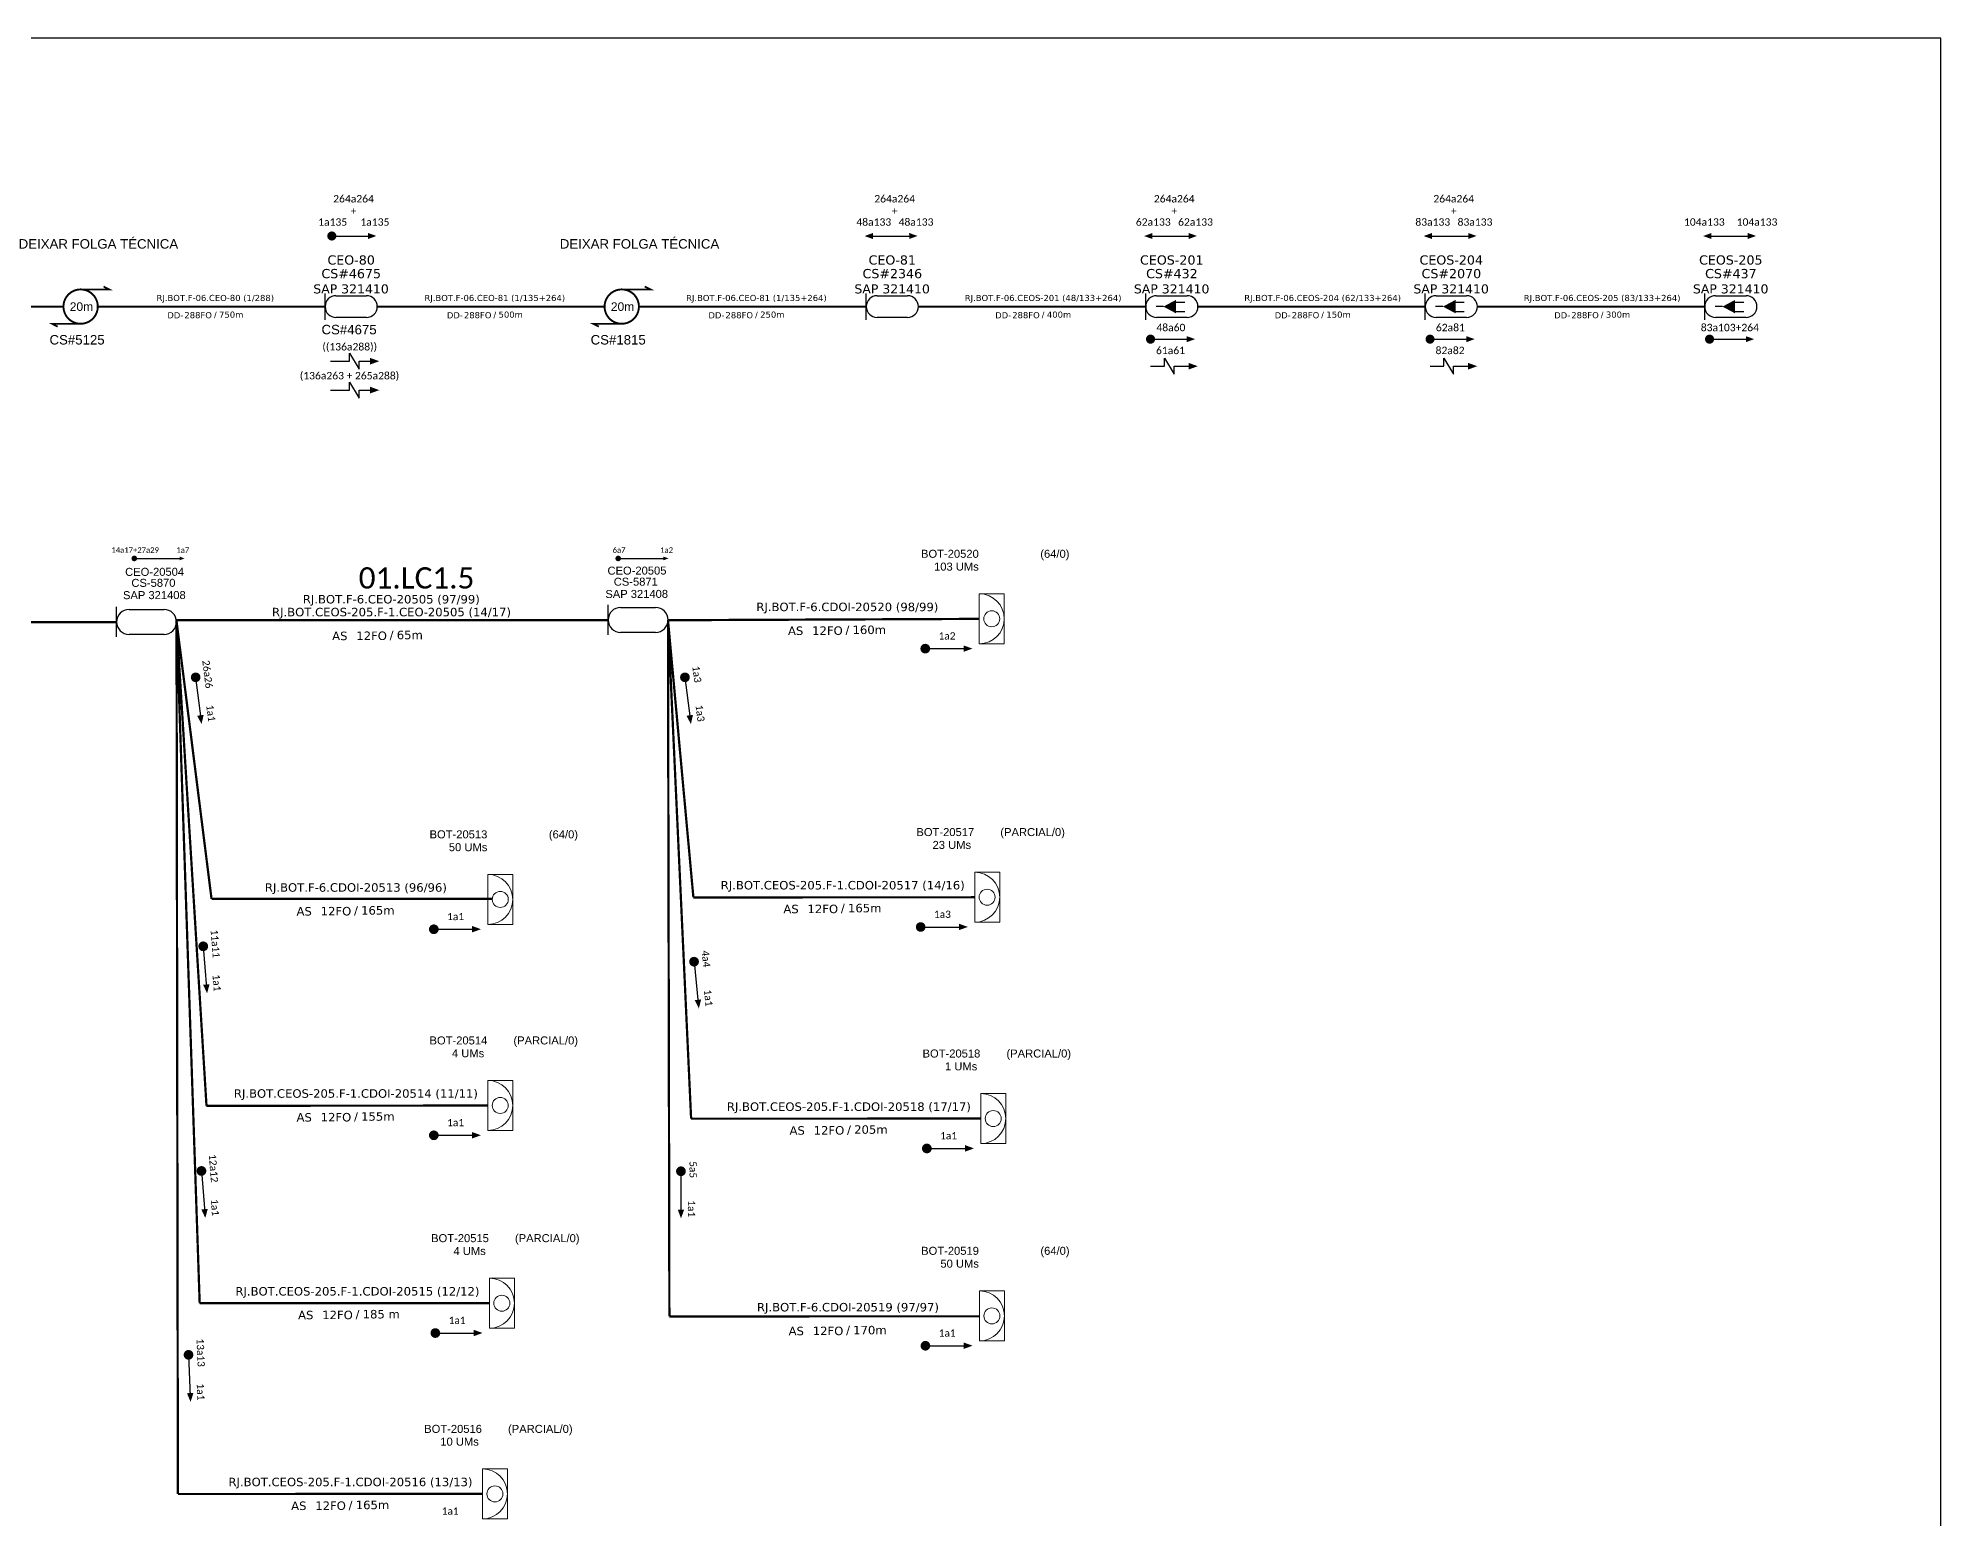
# Model space of a CAD drawing. Header units: inches. Extents: x 27113 to 27952, y 293751 to 294345.
# Drawn here: x 27642.1 to 27952, y 294103.8 to 294345 of the extents above; entities that cross this region are included whole.
import ezdxf
from ezdxf.enums import TextEntityAlignment as Align

# ---------------------------------------------------------------- set-up
doc = ezdxf.new("R2010")
doc.units = ezdxf.units.IN
doc.header["$MEASUREMENT"] = 0
for name, color, linetype, lineweight in [("20.0-LEGENDA DOS CDO'S", 1, 'Continuous', 0), ('20.1-CDO_INTERIOR', 1, 'Continuous', 0), ('40.1-ETIQUETAS', 1, 'Continuous', 20)]:
    doc.layers.add(name, color=color, linetype=linetype, lineweight=lineweight)
for name, color, linetype in [('20.4-CEOS', 1, 'Continuous'), ('20.5-CABO AÉREO', 1, 'Continuous'), ('CAP a instalar', 1, 'Continuous'), ('CEO', 1, 'Continuous'), ('SETA', 7, 'Continuous')]:
    doc.layers.add(name, color=color, linetype=linetype)
doc.styles.add('ARIAL', font='arial.ttf')
doc.styles.add('MtXpl_Calibri', font='calibri.ttf')
doc.styles.add('siredit', font='verdana.ttf')
doc.styles.get("Standard").update_dxf_attribs({"font": 'arial.ttf'})
doc.linetypes.add('FENCELINE1', pattern='A,0.25,-0.1,[133,ltypeshp.shx,S=0.1,R=0,X=-0.1,Y=0],-0.1,1', length=1.45)

# ---------------------------------------------------------------- blocks, each defined once
blk = doc.blocks.new('ETIQUETA_RS5F')
at = {"layer": '40.1-ETIQUETAS', "color": 0, "style": 'siredit'}
blk.add_text('/', height=1.5, dxfattribs=at).set_placement((1.55, -1.95), align=Align.MIDDLE_RIGHT)
for tag, p in [('ETIQUETA_R_PRIMARIA', (1.18, 4.1)), ('ETIQUETA_R_SECUNDARIA', (1.18, 2.1)), ('F_ATIVAS/F_MORTAS', (1.11, -4.24))]:
    blk.add_attdef(tag, text='', height=1.5, dxfattribs=at).set_placement(p, align=Align.MIDDLE_CENTER)
for tag, p in [('TIPO_CABO', (-6.62, -2.12)), ('CAP_CABO', (0.37, -2.09))]:
    blk.add_attdef(tag, text='', height=1.5, dxfattribs=at).set_placement(p, align=Align.MIDDLE_RIGHT)
blk.add_attdef('METROS', text='', height=1.5, dxfattribs=at).set_placement((2.11, -1.95), align=Align.MIDDLE_LEFT)
for tag, p in [('FUSÃO_1', (0.82, -8.39)), ('FUSÃO_2', (0.82, -10.6)), ('FUSÃO_3', (0.82, -12.93)), ('FUSÃO_4', (0.82, -15.14)), ('FUSÃO_5', (0.82, -17.16))]:
    blk.add_attdef(tag, text='', height=1.5, dxfattribs=at).set_placement(p, align=Align.CENTER)
blk = doc.blocks.new('CDOI_INT')
at = {"layer": '20.1-CDO_INTERIOR', "color": 0, "lineweight": 18}
blk.add_lwpolyline([(4.25, -4.25), (4.25, 4.25), (0, 4.25), (0, -4.25)], close=True, dxfattribs=at)
blk.add_circle((2.12, 0), 1.36, dxfattribs=at)
blk.add_arc((0, 0), 4.25, 270, 90, dxfattribs=at)
at = {"layer": "20.0-LEGENDA DOS CDO'S", "color": 0, "style": 'ARIAL'}
for tag, p in [('CDO_N', (-0.08, 10.38)), ('SPLITER_1', (21.18, 10.38)), ('SPLITER_2', (21.19, 8.68)), ('SAP', (-0.08, 6.23)), ('SURVEY', (-0.08, 8.2)), ('1:XX', (5.94, -2.22)), ('UMS', (5.94, -4.24))]:
    blk.add_attdef(tag, p, '', height=1.36, dxfattribs=at)
blk.add_attdef('FIBRAS_UTILIZADAS', text='', height=1.36, dxfattribs=at).set_placement((15.34, 10.38), align=Align.CENTER)

msp = doc.modelspace()

# ---------------------------------------------------------------- linework, layer by layer
msp.add_lwpolyline([(27113.44, 293750.99), (27952, 293750.99), (27952, 294344.99), (27113.44, 294344.99), (27113.44, 293750.99)])
at = {"color": 0}
for points, const_width in [([(27689.56, 294312.76, 1), (27690.3, 294312.76, 1)], 0.74), ([(27649.02, 294304.06, 1.000012), (27649.02, 294298.47, 0.999978)], 0.311), ([(27737.15, 294304.06, 1.000012), (27737.15, 294298.47, 0.999978)], 0.311)]:
    msp.add_lwpolyline(points, format="xyb", close=True, dxfattribs=dict(at, const_width=const_width))
for points in [[(27689.93, 294312.76), (27695.83, 294312.76)], [(27778.06, 294312.76), (27783.96, 294312.76)], [(27692.81, 294292.36), (27692.81, 294293.67), (27694.37, 294291.05), (27694.37, 294292.36)], [(27692.81, 294287.65), (27692.81, 294288.96), (27694.37, 294286.35), (27694.37, 294287.65)]]:
    msp.add_lwpolyline(points, dxfattribs=at)
at = {"color": 7}
for points in [[(27823.58, 294312.76), (27829.49, 294312.76)], [(27869.1, 294312.76), (27875.01, 294312.76)], [(27914.63, 294312.76), (27920.53, 294312.76)], [(27823.27, 294295.96), (27829.18, 294295.96)], [(27868.8, 294295.96), (27874.7, 294295.96)], [(27914.32, 294295.96), (27920.23, 294295.96)], [(27825.54, 294291.56), (27825.54, 294292.86), (27827.1, 294290.25), (27827.1, 294291.56)], [(27871.06, 294291.56), (27871.06, 294292.86), (27872.62, 294290.25), (27872.63, 294291.56)]]:
    msp.add_lwpolyline(points, dxfattribs=at)
at = {"color": 0, "const_width": 0.291}
for points in [[(27649.02, 294304.06), (27653.69, 294304.06), (27652.76, 294304.53)], [(27737.15, 294304.06), (27741.82, 294304.06), (27740.89, 294304.53)], [(27649.02, 294298.47), (27644.36, 294298.47), (27645.29, 294298)], [(27737.15, 294298.47), (27732.49, 294298.47), (27733.42, 294298)]]:
    msp.add_lwpolyline(points, dxfattribs=at)
at = {"color": 7}
for points, const_width in [([(27822.9, 294295.96, 1), (27823.64, 294295.96, 1)], 0.74), ([(27868.43, 294295.96, 1), (27869.17, 294295.96, 1)], 0.74), ([(27913.95, 294295.96, 1), (27914.69, 294295.96, 1)], 0.74), ([(27657.53, 294260.25, 1), (27657.99, 294260.25, 1)], 0.451), ([(27736.35, 294260.25, 1), (27736.8, 294260.25, 1)], 0.451)]:
    msp.add_lwpolyline(points, format="xyb", close=True, dxfattribs=dict(at, const_width=const_width))
at = {"const_width": 0.788}
for points in [[(27786.19, 294245.56, 1), (27786.98, 294245.56, 1)], [(27667.71, 294241.28, 1), (27667.8, 294240.5, 1)], [(27667.71, 294241.28, 1), (27667.8, 294240.5, 1)], [(27747.4, 294241.28, 1), (27747.49, 294240.5, 1)], [(27747.4, 294241.28, 1), (27747.49, 294240.5, 1)], [(27706.15, 294199.86, 1), (27706.94, 294199.86, 1)], [(27785.45, 294200.23, 1), (27786.23, 294200.23, 1)], [(27785.45, 294200.23, 1), (27786.23, 294200.23, 1)], [(27668.96, 294197.48, 1), (27669.02, 294196.69, 1)], [(27668.96, 294197.48, 1), (27669.02, 294196.69, 1)], [(27748.89, 294194.98, 1), (27748.96, 294194.19, 1)], [(27748.89, 294194.98, 1), (27748.96, 294194.19, 1)], [(27706.15, 294166.31, 1), (27706.94, 294166.31, 1)], [(27706.15, 294166.31, 1), (27706.94, 294166.31, 1)], [(27786.45, 294164.17, 1), (27787.24, 294164.17, 1)], [(27786.45, 294164.17, 1), (27787.24, 294164.17, 1)], [(27668.67, 294160.9, 1), (27668.73, 294160.11, 1)], [(27668.67, 294160.9, 1), (27668.73, 294160.11, 1)], [(27746.79, 294160.85, 1), (27746.79, 294160.06, 1)], [(27746.79, 294160.85, 1), (27746.79, 294160.06, 1)], [(27706.4, 294134.11, 1), (27707.19, 294134.11, 1)], [(27706.4, 294134.11, 1), (27707.19, 294134.11, 1)], [(27666.58, 294130.95, 1), (27666.61, 294130.17, 1)], [(27666.58, 294130.95, 1), (27666.61, 294130.17, 1)], [(27786.22, 294132.04, 1), (27787, 294132.04, 1)]]:
    msp.add_lwpolyline(points, format="xyb", close=True, dxfattribs=at)
at = {"layer": '20.4-CEOS', "color": 5}
for p, q in [((27690.61, 294303.04), (27695.57, 294303.04)), ((27915.31, 294303.04), (27920.27, 294303.04)), ((27695.57, 294299.49), (27690.61, 294299.49)), ((27920.27, 294299.49), (27915.31, 294299.49))]:
    msp.add_line(p, q, dxfattribs=at)
at = {"layer": '20.4-CEOS', "color": 0}
for p, q in [((27778.74, 294303.04), (27783.7, 294303.04)), ((27783.7, 294299.49), (27778.74, 294299.49)), ((27654.88, 294247.46), (27654.88, 294252.36)), ((27656.91, 294251.94), (27662.61, 294251.94)), ((27734.93, 294247.79), (27734.93, 294252.68)), ((27736.96, 294252.27), (27742.66, 294252.27)), ((27742.66, 294248.21), (27736.96, 294248.21)), ((27662.61, 294247.88), (27656.91, 294247.88))]:
    msp.add_line(p, q, dxfattribs=at)
at = {"layer": '20.4-CEOS', "color": 8}
for p, q in [((27824.26, 294303.04), (27829.23, 294303.04)), ((27869.78, 294303.04), (27874.75, 294303.04)), ((27829.23, 294299.49), (27824.26, 294299.49)), ((27874.75, 294299.49), (27869.78, 294299.49))]:
    msp.add_line(p, q, dxfattribs=at)
at = {"layer": '20.4-CEOS', "color": 5}
for points in [[(27688.83, 294299.13), (27688.83, 294303.4)], [(27913.53, 294299.13), (27913.53, 294303.4)], [(27916.42, 294301.26), (27915.22, 294301.26)], [(27918.38, 294301.97), (27919.89, 294301.97)], [(27918.38, 294300.49), (27919.89, 294300.49)]]:
    msp.add_lwpolyline(points, dxfattribs=at)
at = {"layer": '20.4-CEOS', "color": 0}
msp.add_lwpolyline([(27776.96, 294299.13), (27776.96, 294303.4)], dxfattribs=at)
at = {"layer": '20.4-CEOS', "color": 8}
for points in [[(27822.49, 294299.13), (27822.49, 294303.4)], [(27825.37, 294301.26), (27824.18, 294301.26)], [(27827.33, 294301.97), (27828.84, 294301.97)], [(27868.01, 294299.13), (27868.01, 294303.4)], [(27870.89, 294301.26), (27869.7, 294301.26)], [(27872.85, 294301.97), (27874.36, 294301.97)], [(27827.33, 294300.49), (27828.84, 294300.49)], [(27872.85, 294300.49), (27874.36, 294300.49)]]:
    msp.add_lwpolyline(points, dxfattribs=at)
for points in [[(27825.37, 294301.26, 0, 2.19, 0), (27827.42, 294301.26, 2.19, 2.19, 0)], [(27870.89, 294301.26, 0, 2.19, 0), (27872.95, 294301.26, 2.19, 2.19, 0)]]:
    msp.add_lwpolyline(points, format="xyseb", dxfattribs=at)
at = {"layer": '20.4-CEOS', "color": 5}
msp.add_lwpolyline([(27916.42, 294301.26, 0, 2.19, 0), (27918.47, 294301.26, 2.19, 2.19, 0)], format="xyseb", dxfattribs=at)
for centre, start, end in [((27690.61, 294301.26), 90, 270), ((27695.57, 294301.26), 270, 90), ((27915.31, 294301.26), 90, 270), ((27920.27, 294301.26), 270, 90)]:
    msp.add_arc(centre, 1.77, start, end, dxfattribs=at)
at = {"layer": '20.4-CEOS', "color": 0}
for centre, radius, start, end in [((27778.74, 294301.26), 1.77, 90, 270), ((27783.7, 294301.26), 1.77, 270, 90), ((27656.91, 294249.91), 2.03, 90, 270), ((27662.61, 294249.91), 2.03, 270, 90), ((27736.96, 294250.24), 2.03, 90, 270), ((27742.66, 294250.24), 2.03, 270, 90)]:
    msp.add_arc(centre, radius, start, end, dxfattribs=at)
at = {"layer": '20.4-CEOS', "color": 8}
for centre, start, end in [((27824.26, 294301.26), 90, 270), ((27829.23, 294301.26), 270, 90), ((27869.78, 294301.26), 90, 270), ((27874.75, 294301.26), 270, 90)]:
    msp.add_arc(centre, 1.77, start, end, dxfattribs=at)
at = {"layer": '20.5-CABO AÉREO', "color": 0, "ltscale": 8, "const_width": 0.296}
for points in [[(27609.22, 294301.26), (27646.23, 294301.26)], [(27651.82, 294301.26), (27688.83, 294301.26)]]:
    msp.add_lwpolyline(points, dxfattribs=at)
at = {"layer": '20.5-CABO AÉREO', "color": 5, "ltscale": 8, "const_width": 0.296}
for points in [[(27697.35, 294301.26), (27734.36, 294301.26)], [(27739.95, 294301.26), (27776.96, 294301.26)], [(27785.48, 294301.26), (27822.49, 294301.26)], [(27831, 294301.26), (27868.01, 294301.26)], [(27876.52, 294301.26), (27913.53, 294301.26)]]:
    msp.add_lwpolyline(points, dxfattribs=at)
at = {"layer": 'CAP a instalar', "color": 0, "ltscale": 5.3, "const_width": 0.368}
for points in [[(27584.64, 294249.88), (27654.88, 294249.88)], [(27670.34, 294204.81), (27664.62, 294250.21)], [(27664.62, 294250.21), (27734.93, 294250.21)], [(27744.68, 294250.24), (27744.91, 294136.82)], [(27744.69, 294250.19), (27795.38, 294250.41)], [(27744.69, 294250.19), (27795.38, 294250.41)], [(27670.34, 294204.81), (27716.13, 294204.82)], [(27670.34, 294204.81), (27716.13, 294204.82)], [(27744.91, 294136.82), (27795.4, 294136.83)]]:
    msp.add_lwpolyline(points, dxfattribs=at)
at = {"layer": 'CAP a instalar', "color": 8, "ltscale": 5.3, "const_width": 0.368}
for points in [[(27664.62, 294250.21), (27669.52, 294171.12)], [(27664.64, 294249.86), (27668.41, 294138.96)], [(27664.64, 294249.86), (27664.86, 294107.9)], [(27748.82, 294205.05), (27744.68, 294250.24)], [(27748.82, 294205.05), (27794.63, 294205.07)], [(27669.52, 294171.12), (27715.33, 294171.15)], [(27748.45, 294169.02), (27795.63, 294169.03)], [(27668.41, 294138.96), (27715.59, 294138.97)], [(27664.86, 294107.9), (27714.46, 294107.91)]]:
    msp.add_lwpolyline(points, dxfattribs=at)
at = {"layer": 'CAP a instalar', "color": 251, "ltscale": 5.3, "const_width": 0.368}
msp.add_lwpolyline([(27744.68, 294250.24), (27748.45, 294169.02)], dxfattribs=at)
at = {"layer": 'SETA', "color": 0}
for points in [[(27689.73, 294292.36), (27692.81, 294292.36)], [(27694.37, 294292.36), (27696.73, 294292.36)], [(27689.73, 294287.65), (27692.81, 294287.65)], [(27694.37, 294287.65), (27696.73, 294287.65)]]:
    msp.add_lwpolyline(points, dxfattribs=at)
at = {"layer": 'SETA', "color": 7}
for points in [[(27823.27, 294291.56), (27825.54, 294291.56)], [(27827.1, 294291.56), (27829.47, 294291.56)], [(27868.8, 294291.56), (27871.06, 294291.56)], [(27872.63, 294291.56), (27874.99, 294291.56)], [(27657.76, 294260.25), (27665.56, 294260.25)], [(27736.57, 294260.25), (27744.37, 294260.25)]]:
    msp.add_lwpolyline(points, dxfattribs=at)
at = {"layer": 'SETA'}
for points in [[(27786.59, 294245.56), (27793.37, 294245.56)], [(27667.75, 294240.89), (27668.59, 294234.17)], [(27667.75, 294240.89), (27668.59, 294234.17)], [(27747.44, 294240.89), (27748.28, 294234.17)], [(27747.44, 294240.89), (27748.28, 294234.17)], [(27706.55, 294199.86), (27713.32, 294199.86)], [(27785.84, 294200.23), (27792.62, 294200.23)], [(27785.84, 294200.23), (27792.62, 294200.23)], [(27668.99, 294197.08), (27669.53, 294190.33)], [(27668.99, 294197.08), (27669.53, 294190.33)], [(27748.92, 294194.58), (27749.61, 294187.84)], [(27748.92, 294194.58), (27749.61, 294187.84)], [(27706.54, 294166.31), (27713.32, 294166.31)], [(27706.54, 294166.31), (27713.32, 294166.31)], [(27786.84, 294164.17), (27793.62, 294164.17)], [(27786.84, 294164.17), (27793.62, 294164.17)], [(27668.7, 294160.5), (27669.24, 294153.75)], [(27668.7, 294160.5), (27669.24, 294153.75)], [(27746.79, 294160.46), (27746.79, 294153.68)], [(27746.79, 294160.46), (27746.79, 294153.68)], [(27706.8, 294134.11), (27713.57, 294134.11)], [(27706.8, 294134.11), (27713.57, 294134.11)], [(27666.59, 294130.56), (27666.88, 294123.79)], [(27666.59, 294130.56), (27666.88, 294123.79)], [(27786.61, 294132.04), (27793.39, 294132.04)]]:
    msp.add_lwpolyline(points, dxfattribs=at)
at = {"layer": 'SETA', "color": 0}
for points in [[(27695.83, 294313.25), (27697.19, 294312.77), (27695.84, 294312.27)], [(27778.06, 294312.27), (27776.7, 294312.75), (27778.05, 294313.25)], [(27783.96, 294313.25), (27785.32, 294312.77), (27783.97, 294312.27)], [(27696.17, 294292.91), (27697.66, 294292.37), (27696.17, 294291.83)], [(27696.17, 294288.21), (27697.66, 294287.66), (27696.17, 294287.12)]]:
    msp.add_solid(points, dxfattribs=at)
at = {"layer": 'SETA', "color": 7}
for points in [[(27823.58, 294312.27), (27822.22, 294312.75), (27823.58, 294313.25)], [(27829.49, 294313.25), (27830.84, 294312.77), (27829.49, 294312.27)], [(27869.11, 294312.27), (27867.75, 294312.75), (27869.1, 294313.25)], [(27875.01, 294313.25), (27876.37, 294312.77), (27875.01, 294312.27)], [(27914.63, 294312.27), (27913.27, 294312.75), (27914.62, 294313.25)], [(27920.53, 294313.25), (27921.89, 294312.77), (27920.54, 294312.27)], [(27829.18, 294296.45), (27830.54, 294295.97), (27829.18, 294295.47)], [(27874.7, 294296.45), (27876.06, 294295.97), (27874.71, 294295.47)], [(27920.23, 294296.45), (27921.58, 294295.97), (27920.23, 294295.47)], [(27829.47, 294292.1), (27830.96, 294291.56), (27829.47, 294291.01)], [(27874.99, 294292.1), (27876.48, 294291.56), (27874.99, 294291.01)], [(27665.13, 294260.55), (27665.95, 294260.26), (27665.13, 294259.95)], [(27743.94, 294260.55), (27744.76, 294260.26), (27743.94, 294259.95)]]:
    msp.add_solid(points, dxfattribs=at)
at = {"layer": 'SETA'}
for points in [[(27792.82, 294246.09), (27794.27, 294245.57), (27792.82, 294245.04)], [(27669.06, 294234.77), (27668.71, 294233.27), (27668.01, 294234.64)], [(27669.06, 294234.77), (27668.71, 294233.27), (27668.01, 294234.64)], [(27748.75, 294234.77), (27748.41, 294233.27), (27747.7, 294234.64)], [(27748.75, 294234.77), (27748.41, 294233.27), (27747.7, 294234.64)], [(27712.78, 294200.4), (27714.22, 294199.87), (27712.78, 294199.35)], [(27792.07, 294200.77), (27793.52, 294200.24), (27792.07, 294199.72)], [(27792.07, 294200.77), (27793.52, 294200.24), (27792.07, 294199.72)], [(27670.02, 294190.91), (27669.61, 294189.43), (27668.97, 294190.83)], [(27670.02, 294190.91), (27669.61, 294189.43), (27668.97, 294190.83)], [(27750.08, 294188.44), (27749.71, 294186.95), (27749.04, 294188.33)], [(27750.08, 294188.44), (27749.71, 294186.95), (27749.04, 294188.33)], [(27712.78, 294166.84), (27714.22, 294166.32), (27712.78, 294165.79)], [(27712.78, 294166.84), (27714.22, 294166.32), (27712.78, 294165.79)], [(27793.07, 294164.71), (27794.52, 294164.18), (27793.07, 294163.65)], [(27793.07, 294164.71), (27794.52, 294164.18), (27793.07, 294163.65)], [(27669.73, 294154.33), (27669.32, 294152.85), (27668.68, 294154.25)], [(27669.73, 294154.33), (27669.32, 294152.85), (27668.68, 294154.25)], [(27747.32, 294154.22), (27746.8, 294152.78), (27746.27, 294154.22)], [(27747.32, 294154.22), (27746.8, 294152.78), (27746.27, 294154.22)], [(27713.03, 294134.64), (27714.48, 294134.12), (27713.03, 294133.59)], [(27713.03, 294134.64), (27714.48, 294134.12), (27713.03, 294133.59)], [(27792.84, 294132.57), (27794.29, 294132.05), (27792.84, 294131.52)], [(27667.39, 294124.35), (27666.93, 294122.89), (27666.34, 294124.31)], [(27667.39, 294124.35), (27666.93, 294122.89), (27666.34, 294124.31)]]:
    msp.add_solid(points, dxfattribs=at)

# ---------------------------------------------------------------- block references
at = {"layer": '40.1-ETIQUETAS', "color": 0}
ref = msp.add_blockref('ETIQUETA_RS5F', (27698.56, 294249.59), dxfattribs=dict(at, xscale=0.9193924757148412, yscale=0.9193924757148412, zscale=0.9193924757148412))
ref.add_attrib('ETIQUETA_R_PRIMARIA', 'RJ.BOT.F-6.CEO-20505 (97/99)', dxfattribs={"color": 0, "height": 1.3791, "style": 'siredit'}).set_placement((27699.62, 294253.61), align=Align.MIDDLE_CENTER)
ref.add_attrib('ETIQUETA_R_SECUNDARIA', 'RJ.BOT.CEOS-205.F-1.CEO-20505 (14/17)', dxfattribs={"color": 0, "height": 1.3791, "style": 'siredit'}).set_placement((27699.65, 294251.52), align=Align.MIDDLE_CENTER)
ref.add_attrib('TIPO_CABO', 'AS', dxfattribs={"color": 0, "height": 1.379, "style": 'siredit'}).set_placement((27692.48, 294247.64), align=Align.MIDDLE_RIGHT)
ref.add_attrib('CAP_CABO', '12FO', dxfattribs={"color": 0, "height": 1.379, "style": 'siredit'}).set_placement((27698.9, 294247.66), align=Align.MIDDLE_RIGHT)
ref.add_attrib('METROS', '65m', dxfattribs={"color": 0, "height": 1.379, "style": 'siredit'}).set_placement((27700.51, 294247.79), align=Align.MIDDLE_LEFT)
at = {"layer": 'CAP a instalar', "color": 0, "linetype": 'FENCELINE1', "ltscale": 5.3}
ref = msp.add_blockref('CDOI_INT', (27795.38, 294250.42), dxfattribs=dict(at, xscale=0.958028612882602, yscale=0.958028612882602, zscale=0.958028612882602))
ref.add_attrib('CDO_N', 'BOT-20520', dxfattribs={"layer": "20.0-LEGENDA DOS CDO'S", "color": 0, "height": 1.303, "style": 'ARIAL'}).set_placement((27795.3, 294260.36), align=Align.RIGHT)
ref.add_attrib('FIBRAS_UTILIZADAS', '(64/0)', dxfattribs={"layer": "20.0-LEGENDA DOS CDO'S", "color": 0, "height": 1.303, "style": 'ARIAL'}).set_placement((27810.07, 294260.36), align=Align.RIGHT)
ref.add_attrib('SURVEY', '103 UMs', dxfattribs={"layer": "20.0-LEGENDA DOS CDO'S", "color": 0, "height": 1.303, "style": 'ARIAL'}).set_placement((27795.3, 294258.27), align=Align.RIGHT)
ref = msp.add_blockref('ETIQUETA_RS5F', (27772.8, 294250.43), dxfattribs=dict(at, xscale=0.9193924757155578, yscale=0.9193924757155578, zscale=0.9193924757155578))
ref.add_attrib('ETIQUETA_R_SECUNDARIA', 'RJ.BOT.F-6.CDOI-20520 (98/99)', dxfattribs={"layer": '40.1-ETIQUETAS', "color": 0, "height": 1.3791, "style": 'siredit'}).set_placement((27773.89, 294252.36), align=Align.MIDDLE_CENTER)
ref.add_attrib('TIPO_CABO', 'AS', dxfattribs={"layer": '40.1-ETIQUETAS', "color": 0, "height": 1.379, "style": 'siredit'}).set_placement((27766.72, 294248.48), align=Align.MIDDLE_RIGHT)
ref.add_attrib('CAP_CABO', '12FO', dxfattribs={"layer": '40.1-ETIQUETAS', "color": 0, "height": 1.379, "style": 'siredit'}).set_placement((27773.14, 294248.5), align=Align.MIDDLE_RIGHT)
ref.add_attrib('METROS', '160m', dxfattribs={"layer": '40.1-ETIQUETAS', "color": 0, "height": 1.379, "style": 'siredit'}).set_placement((27774.74, 294248.63), align=Align.MIDDLE_LEFT)
ref = msp.add_blockref('CDOI_INT', (27715.34, 294204.72), dxfattribs=dict(at, xscale=0.958028612882602, yscale=0.958028612882602, zscale=0.958028612882602))
ref.add_attrib('CDO_N', 'BOT-20513', dxfattribs={"layer": "20.0-LEGENDA DOS CDO'S", "color": 0, "height": 1.303, "style": 'ARIAL'}).set_placement((27715.26, 294214.67), align=Align.RIGHT)
ref.add_attrib('FIBRAS_UTILIZADAS', '(64/0)', dxfattribs={"layer": "20.0-LEGENDA DOS CDO'S", "color": 0, "height": 1.303, "style": 'ARIAL'}).set_placement((27730.03, 294214.67), align=Align.RIGHT)
ref.add_attrib('SURVEY', '50 UMs', dxfattribs={"layer": "20.0-LEGENDA DOS CDO'S", "color": 0, "height": 1.303, "style": 'ARIAL'}).set_placement((27715.26, 294212.58), align=Align.RIGHT)
at = {"layer": 'CAP a instalar', "color": 8, "linetype": 'FENCELINE1', "ltscale": 5.3}
ref = msp.add_blockref('CDOI_INT', (27794.63, 294205.09), dxfattribs=dict(at, xscale=0.9580286128756094, yscale=0.9580286128756094, zscale=0.9580286128756094))
ref.add_attrib('CDO_N', 'BOT-20517', dxfattribs={"layer": "20.0-LEGENDA DOS CDO'S", "color": 0, "height": 1.303, "style": 'ARIAL'}).set_placement((27794.55, 294215.04), align=Align.RIGHT)
ref.add_attrib('FIBRAS_UTILIZADAS', '(PARCIAL/0)', dxfattribs={"layer": "20.0-LEGENDA DOS CDO'S", "color": 0, "height": 1.3032, "style": 'ARIAL'}).set_placement((27809.33, 294215.04), align=Align.RIGHT)
ref.add_attrib('SURVEY', '23 UMs ', dxfattribs={"layer": "20.0-LEGENDA DOS CDO'S", "color": 0, "height": 1.303, "style": 'ARIAL'}).set_placement((27794.55, 294212.95), align=Align.RIGHT)
at = {"layer": 'CAP a instalar', "color": 0, "linetype": 'FENCELINE1', "ltscale": 5.3}
ref = msp.add_blockref('ETIQUETA_RS5F', (27692.76, 294204.74), dxfattribs=dict(at, xscale=0.9193924757155578, yscale=0.9193924757155578, zscale=0.9193924757155578))
ref.add_attrib('ETIQUETA_R_SECUNDARIA', 'RJ.BOT.F-6.CDOI-20513 (96/96)', dxfattribs={"layer": '40.1-ETIQUETAS', "color": 0, "height": 1.3791, "style": 'siredit'}).set_placement((27693.85, 294206.67), align=Align.MIDDLE_CENTER)
ref.add_attrib('TIPO_CABO', 'AS', dxfattribs={"layer": '40.1-ETIQUETAS', "color": 0, "height": 1.379, "style": 'siredit'}).set_placement((27686.68, 294202.79), align=Align.MIDDLE_RIGHT)
ref.add_attrib('CAP_CABO', '12FO', dxfattribs={"layer": '40.1-ETIQUETAS', "color": 0, "height": 1.379, "style": 'siredit'}).set_placement((27693.1, 294202.81), align=Align.MIDDLE_RIGHT)
ref.add_attrib('METROS', '165m', dxfattribs={"layer": '40.1-ETIQUETAS', "color": 0, "height": 1.379, "style": 'siredit'}).set_placement((27694.7, 294202.94), align=Align.MIDDLE_LEFT)
at = {"layer": 'CAP a instalar', "color": 8, "linetype": 'FENCELINE1', "ltscale": 5.3}
ref = msp.add_blockref('ETIQUETA_RS5F', (27772.05, 294205.11), dxfattribs=dict(at, xscale=0.9193924757088471, yscale=0.9193924757088471, zscale=0.9193924757088471))
ref.add_attrib('ETIQUETA_R_SECUNDARIA', 'RJ.BOT.CEOS-205.F-1.CDOI-20517 (14/16)', dxfattribs={"layer": '40.1-ETIQUETAS', "color": 0, "height": 1.3791, "style": 'siredit'}).set_placement((27773.14, 294207.04), align=Align.MIDDLE_CENTER)
ref.add_attrib('TIPO_CABO', 'AS', dxfattribs={"layer": '40.1-ETIQUETAS', "color": 0, "height": 1.379, "style": 'siredit'}).set_placement((27765.97, 294203.16), align=Align.MIDDLE_RIGHT)
ref.add_attrib('CAP_CABO', '12FO', dxfattribs={"layer": '40.1-ETIQUETAS', "color": 0, "height": 1.379, "style": 'siredit'}).set_placement((27772.39, 294203.18), align=Align.MIDDLE_RIGHT)
ref.add_attrib('METROS', '165m ', dxfattribs={"layer": '40.1-ETIQUETAS', "color": 0, "height": 1.379, "style": 'siredit'}).set_placement((27774, 294203.31), align=Align.MIDDLE_LEFT)
ref = msp.add_blockref('CDOI_INT', (27715.33, 294171.17), dxfattribs=dict(at, xscale=0.9580286128756094, yscale=0.9580286128756094, zscale=0.9580286128756094))
ref.add_attrib('CDO_N', 'BOT-20514', dxfattribs={"layer": "20.0-LEGENDA DOS CDO'S", "color": 0, "height": 1.303, "style": 'ARIAL'}).set_placement((27715.25, 294181.11), align=Align.RIGHT)
ref.add_attrib('FIBRAS_UTILIZADAS', '(PARCIAL/0)', dxfattribs={"layer": "20.0-LEGENDA DOS CDO'S", "color": 0, "height": 1.3032, "style": 'ARIAL'}).set_placement((27730.03, 294181.11), align=Align.RIGHT)
ref.add_attrib('SURVEY', '4 UMs ', dxfattribs={"layer": "20.0-LEGENDA DOS CDO'S", "color": 0, "height": 1.303, "style": 'ARIAL'}).set_placement((27715.26, 294179.02), align=Align.RIGHT)
ref = msp.add_blockref('CDOI_INT', (27795.63, 294169.03), dxfattribs=dict(at, xscale=0.9580286128756094, yscale=0.9580286128756094, zscale=0.9580286128756094))
ref.add_attrib('CDO_N', 'BOT-20518', dxfattribs={"layer": "20.0-LEGENDA DOS CDO'S", "color": 0, "height": 1.303, "style": 'ARIAL'}).set_placement((27795.55, 294178.98), align=Align.RIGHT)
ref.add_attrib('FIBRAS_UTILIZADAS', '(PARCIAL/0)', dxfattribs={"layer": "20.0-LEGENDA DOS CDO'S", "color": 0, "height": 1.3032, "style": 'ARIAL'}).set_placement((27810.33, 294178.98), align=Align.RIGHT)
ref.add_attrib('SURVEY', '1 UMs ', dxfattribs={"layer": "20.0-LEGENDA DOS CDO'S", "color": 0, "height": 1.303, "style": 'ARIAL'}).set_placement((27795.56, 294176.89), align=Align.RIGHT)
ref = msp.add_blockref('ETIQUETA_RS5F', (27692.76, 294171.18), dxfattribs=dict(at, xscale=0.9193924757088471, yscale=0.9193924757088471, zscale=0.9193924757088471))
ref.add_attrib('ETIQUETA_R_SECUNDARIA', 'RJ.BOT.CEOS-205.F-1.CDOI-20514 (11/11)', dxfattribs={"layer": '40.1-ETIQUETAS', "color": 0, "height": 1.3791, "style": 'siredit'}).set_placement((27693.85, 294173.12), align=Align.MIDDLE_CENTER)
ref.add_attrib('TIPO_CABO', 'AS', dxfattribs={"layer": '40.1-ETIQUETAS', "color": 0, "height": 1.379, "style": 'siredit'}).set_placement((27686.68, 294169.24), align=Align.MIDDLE_RIGHT)
ref.add_attrib('CAP_CABO', '12FO', dxfattribs={"layer": '40.1-ETIQUETAS', "color": 0, "height": 1.379, "style": 'siredit'}).set_placement((27693.1, 294169.26), align=Align.MIDDLE_RIGHT)
ref.add_attrib('METROS', '155m ', dxfattribs={"layer": '40.1-ETIQUETAS', "color": 0, "height": 1.379, "style": 'siredit'}).set_placement((27694.7, 294169.38), align=Align.MIDDLE_LEFT)
ref = msp.add_blockref('ETIQUETA_RS5F', (27773.06, 294169.04), dxfattribs=dict(at, xscale=0.9193924757088471, yscale=0.9193924757088471, zscale=0.9193924757088471))
ref.add_attrib('ETIQUETA_R_SECUNDARIA', 'RJ.BOT.CEOS-205.F-1.CDOI-20518 (17/17)', dxfattribs={"layer": '40.1-ETIQUETAS', "color": 0, "height": 1.3791, "style": 'siredit'}).set_placement((27774.14, 294170.98), align=Align.MIDDLE_CENTER)
ref.add_attrib('TIPO_CABO', 'AS', dxfattribs={"layer": '40.1-ETIQUETAS', "color": 0, "height": 1.379, "style": 'siredit'}).set_placement((27766.97, 294167.1), align=Align.MIDDLE_RIGHT)
ref.add_attrib('CAP_CABO', '12FO', dxfattribs={"layer": '40.1-ETIQUETAS', "color": 0, "height": 1.379, "style": 'siredit'}).set_placement((27773.39, 294167.12), align=Align.MIDDLE_RIGHT)
ref.add_attrib('METROS', '205m ', dxfattribs={"layer": '40.1-ETIQUETAS', "color": 0, "height": 1.379, "style": 'siredit'}).set_placement((27775, 294167.25), align=Align.MIDDLE_LEFT)
ref = msp.add_blockref('CDOI_INT', (27715.59, 294138.97), dxfattribs=dict(at, xscale=0.9580286128756094, yscale=0.9580286128756094, zscale=0.9580286128756094))
ref.add_attrib('CDO_N', 'BOT-20515', dxfattribs={"layer": "20.0-LEGENDA DOS CDO'S", "color": 0, "height": 1.303, "style": 'ARIAL'}).set_placement((27715.51, 294148.91), align=Align.RIGHT)
ref.add_attrib('FIBRAS_UTILIZADAS', '(PARCIAL/0)', dxfattribs={"layer": "20.0-LEGENDA DOS CDO'S", "color": 0, "height": 1.3032, "style": 'ARIAL'}).set_placement((27730.28, 294148.91), align=Align.RIGHT)
ref.add_attrib('SURVEY', '4 UMs ', dxfattribs={"layer": "20.0-LEGENDA DOS CDO'S", "color": 0, "height": 1.303, "style": 'ARIAL'}).set_placement((27715.51, 294146.82), align=Align.RIGHT)
at = {"layer": 'CAP a instalar', "color": 0, "linetype": 'FENCELINE1', "ltscale": 5.3}
ref = msp.add_blockref('CDOI_INT', (27795.4, 294136.9), dxfattribs=dict(at, xscale=0.958028612882602, yscale=0.958028612882602, zscale=0.958028612882602))
ref.add_attrib('CDO_N', 'BOT-20519', dxfattribs={"layer": "20.0-LEGENDA DOS CDO'S", "color": 0, "height": 1.303, "style": 'ARIAL'}).set_placement((27795.32, 294146.85), align=Align.RIGHT)
ref.add_attrib('FIBRAS_UTILIZADAS', '(64/0)', dxfattribs={"layer": "20.0-LEGENDA DOS CDO'S", "color": 0, "height": 1.303, "style": 'ARIAL'}).set_placement((27810.09, 294146.85), align=Align.RIGHT)
ref.add_attrib('SURVEY', '50 UMs', dxfattribs={"layer": "20.0-LEGENDA DOS CDO'S", "color": 0, "height": 1.303, "style": 'ARIAL'}).set_placement((27795.32, 294144.76), align=Align.RIGHT)
at = {"layer": 'CAP a instalar', "color": 8, "linetype": 'FENCELINE1', "ltscale": 5.3}
ref = msp.add_blockref('ETIQUETA_RS5F', (27693.01, 294138.98), dxfattribs=dict(at, xscale=0.9193924757088471, yscale=0.9193924757088471, zscale=0.9193924757088471))
ref.add_attrib('ETIQUETA_R_SECUNDARIA', 'RJ.BOT.CEOS-205.F-1.CDOI-20515 (12/12)', dxfattribs={"layer": '40.1-ETIQUETAS', "color": 0, "height": 1.3791, "style": 'siredit'}).set_placement((27694.1, 294140.91), align=Align.MIDDLE_CENTER)
ref.add_attrib('TIPO_CABO', 'AS', dxfattribs={"layer": '40.1-ETIQUETAS', "color": 0, "height": 1.379, "style": 'siredit'}).set_placement((27686.93, 294137.04), align=Align.MIDDLE_RIGHT)
ref.add_attrib('CAP_CABO', '12FO', dxfattribs={"layer": '40.1-ETIQUETAS', "color": 0, "height": 1.379, "style": 'siredit'}).set_placement((27693.35, 294137.06), align=Align.MIDDLE_RIGHT)
ref.add_attrib('METROS', '185 m', dxfattribs={"layer": '40.1-ETIQUETAS', "color": 0, "height": 1.379, "style": 'siredit'}).set_placement((27694.95, 294137.18), align=Align.MIDDLE_LEFT)
at = {"layer": 'CAP a instalar', "color": 0, "linetype": 'FENCELINE1', "ltscale": 5.3}
ref = msp.add_blockref('ETIQUETA_RS5F', (27772.9, 294136.39), dxfattribs=dict(at, xscale=0.9193924757155578, yscale=0.9193924757155578, zscale=0.9193924757155578))
ref.add_attrib('ETIQUETA_R_SECUNDARIA', 'RJ.BOT.F-6.CDOI-20519 (97/97)', dxfattribs={"layer": '40.1-ETIQUETAS', "color": 0, "height": 1.3791, "style": 'siredit'}).set_placement((27773.99, 294138.32), align=Align.MIDDLE_CENTER)
ref.add_attrib('TIPO_CABO', 'AS', dxfattribs={"layer": '40.1-ETIQUETAS', "color": 0, "height": 1.379, "style": 'siredit'}).set_placement((27766.82, 294134.44), align=Align.MIDDLE_RIGHT)
ref.add_attrib('CAP_CABO', '12FO', dxfattribs={"layer": '40.1-ETIQUETAS', "color": 0, "height": 1.379, "style": 'siredit'}).set_placement((27773.24, 294134.46), align=Align.MIDDLE_RIGHT)
ref.add_attrib('METROS', '170m', dxfattribs={"layer": '40.1-ETIQUETAS', "color": 0, "height": 1.379, "style": 'siredit'}).set_placement((27774.84, 294134.59), align=Align.MIDDLE_LEFT)
at = {"layer": 'CAP a instalar', "color": 8, "linetype": 'FENCELINE1', "ltscale": 5.3}
ref = msp.add_blockref('CDOI_INT', (27714.46, 294107.91), dxfattribs=dict(at, xscale=0.9580286128756094, yscale=0.9580286128756094, zscale=0.9580286128756094))
ref.add_attrib('CDO_N', 'BOT-20516', dxfattribs={"layer": "20.0-LEGENDA DOS CDO'S", "color": 0, "height": 1.303, "style": 'ARIAL'}).set_placement((27714.38, 294117.85), align=Align.RIGHT)
ref.add_attrib('FIBRAS_UTILIZADAS', '(PARCIAL/0)', dxfattribs={"layer": "20.0-LEGENDA DOS CDO'S", "color": 0, "height": 1.3032, "style": 'ARIAL'}).set_placement((27729.15, 294117.85), align=Align.RIGHT)
ref.add_attrib('SURVEY', '10 UMs ', dxfattribs={"layer": "20.0-LEGENDA DOS CDO'S", "color": 0, "height": 1.303, "style": 'ARIAL'}).set_placement((27714.38, 294115.77), align=Align.RIGHT)
ref = msp.add_blockref('ETIQUETA_RS5F', (27691.88, 294107.92), dxfattribs=dict(at, xscale=0.9193924757088471, yscale=0.9193924757088471, zscale=0.9193924757088471))
ref.add_attrib('ETIQUETA_R_SECUNDARIA', 'RJ.BOT.CEOS-205.F-1.CDOI-20516 (13/13)', dxfattribs={"layer": '40.1-ETIQUETAS', "color": 0, "height": 1.3791, "style": 'siredit'}).set_placement((27692.97, 294109.86), align=Align.MIDDLE_CENTER)
ref.add_attrib('TIPO_CABO', 'AS', dxfattribs={"layer": '40.1-ETIQUETAS', "color": 0, "height": 1.379, "style": 'siredit'}).set_placement((27685.8, 294105.98), align=Align.MIDDLE_RIGHT)
ref.add_attrib('CAP_CABO', '12FO', dxfattribs={"layer": '40.1-ETIQUETAS', "color": 0, "height": 1.379, "style": 'siredit'}).set_placement((27692.22, 294106), align=Align.MIDDLE_RIGHT)
ref.add_attrib('METROS', '165m ', dxfattribs={"layer": '40.1-ETIQUETAS', "color": 0, "height": 1.379, "style": 'siredit'}).set_placement((27693.83, 294106.12), align=Align.MIDDLE_LEFT)

# ---------------------------------------------------------------- texts
at = {"color": 0, "style": 'ARIAL'}
for s, height, p in [('DEIXAR FOLGA TÉCNICA', 1.5422, (27638.93, 294310.71)), ('DEIXAR FOLGA TÉCNICA', 1.5422, (27727.06, 294310.71)), ('CS#5125', 1.542, (27643.95, 294295.09)), ('CS#1815', 1.542, (27732.08, 294295.09))]:
    msp.add_text(s, height=height, rotation=359.9867, dxfattribs=at).set_placement(p)
at = {"color": 0}
for p in [(27647.25, 294300.56), (27735.38, 294300.56)]:
    msp.add_text('20m', height=1.399, dxfattribs=at).set_placement(p)
at = {"color": 5, "style": 'ARIAL'}
msp.add_text('CS#4675', height=1.542, rotation=359.9867, dxfattribs=at).set_placement((27688.25, 294296.75))
at = {"color": 5, "char_height": 0.9014, "width": 66.5438, "attachment_point": 5, "rotation": 359.9166}
for s, insert in [('{\\fCalibri|b0|i0|c0|p34;\\C256;14a17+27a29}', (27657.9, 294261.61)), ('{\\fCalibri|b0|i0|c0|p34;\\C256;1a7}', (27665.65, 294261.61)), ('{\\fCalibri|b0|i0|c0|p34;\\C256;6a7}', (27736.71, 294261.61)), ('{\\fCalibri|b0|i0|c0|p34;\\C256;1a2}', (27744.46, 294261.61))]:
    msp.add_mtext(s, dxfattribs=dict(at, insert=insert))
at = {"color": 3, "insert": (27703.73, 294257.06), "char_height": 3.467, "width": 311.0896, "attachment_point": 5}
msp.add_mtext('{\\fCalibri|b0|i0|c0|p34;01.LC1.5}', dxfattribs=at)
at = {"char_height": 1.1823, "width": 19.9886, "attachment_point": 5}
for s, insert in [('{\\fCalibri|b0|i0|c0|p34;\\C7;1a2}', (27790.13, 294247.63)), ('{\\fCalibri|b0|i0|c0|p34;\\C7;1a1}', (27710.09, 294201.93)), ('{\\fCalibri|b0|i0|c0|p34;\\C7;1a3}', (27789.38, 294202.3)), ('{\\fCalibri|b0|i0|c0|p34;\\C7;1a1}', (27710.09, 294168.38)), ('{\\fCalibri|b0|i0|c0|p34;\\C7;1a1}', (27790.38, 294166.24)), ('\\C7;\\fCalibri|b0|i0|c0|p34;1a1', (27710.34, 294136.18)), ('{\\fCalibri|b0|i0|c0|p34;\\C7;1a1}', (27790.15, 294134.11)), ('{\\fCalibri|b0|i0|c0|p34;\\C7;1a1}', (27709.21, 294105.12))]:
    msp.add_mtext(s, dxfattribs=dict(at, insert=insert))
for s, insert, rotation in [('{\\fCalibri|b0|i0|c0|p34;\\C7;26a26}', (27669.69, 294241.4), 277.1136), ('{\\fCalibri|b0|i0|c0|p34;\\C7;1a3}', (27749.38, 294241.4), 277.1136), ('{\\fCalibri|b0|i0|c0|p34;\\C7;1a1}', (27670.22, 294235.05), 277.1136), ('{\\fCalibri|b0|i0|c0|p34;\\C7;1a3}', (27749.91, 294235.05), 277.1136), ('{\\fCalibri|b0|i0|c0|p34;\\C7;11a11}', (27670.95, 294197.51), 274.5464), ('{\\fCalibri|b0|i0|c0|p34;\\C7;4a4}', (27750.87, 294195.05), 275.7639), ('{\\fCalibri|b0|i0|c0|p34;\\C7;1a1}', (27671.19, 294191.13), 274.5464), ('{\\fCalibri|b0|i0|c0|p34;\\C7;1a1}', (27751.25, 294188.68), 275.7639), ('{\\fCalibri|b0|i0|c0|p34;\\C7;12a12}', (27670.66, 294160.93), 274.5464), ('{\\fCalibri|b0|i0|c0|p34;\\C7;5a5}', (27748.77, 294160.72), 269.982), ('{\\fCalibri|b0|i0|c0|p34;\\C7;1a1}', (27670.9, 294154.55), 274.5464), ('{\\fCalibri|b0|i0|c0|p34;\\C7;1a1}', (27748.51, 294154.35), 269.982), ('{\\fCalibri|b0|i0|c0|p34;\\C7;13a13}', (27668.57, 294130.91), 272.3975), ('{\\fCalibri|b0|i0|c0|p34;\\C7;1a1}', (27668.57, 294124.53), 272.3975)]:
    msp.add_mtext(s, dxfattribs=dict(at, insert=insert, rotation=rotation))
at = {"layer": "20.0-LEGENDA DOS CDO'S", "color": 0, "style": 'ARIAL'}
for s, p in [('CEO-20504', (27656.27, 294257.41)), ('CEO-20505', (27734.83, 294257.61)), ('SAP 321408', (27655.92, 294253.62)), ('CS-5870', (27657.29, 294255.62)), ('SAP 321408', (27734.48, 294253.81)), ('CS-5871', (27735.85, 294255.81))]:
    msp.add_text(s, height=1.302, rotation=0.118, dxfattribs=at).set_placement(p)
at = {"layer": '20.4-CEOS', "color": 5, "style": 'siredit'}
for s, height, p in [('CS#4675', 1.501, (27693.09, 294306.64)), ('CS#437', 1.501, (27917.79, 294306.64)), ('SAP 321410', 1.48, (27693.06, 294304.15)), ('SAP 321410', 1.48, (27917.76, 294304.15))]:
    msp.add_text(s, height=height, dxfattribs=at).set_placement(p, align=Align.MIDDLE_CENTER)
at = {"layer": '20.4-CEOS', "color": 0, "style": 'siredit'}
for s, height, p in [('CS#2346', 1.501, (27781.22, 294306.64)), ('SAP 321410', 1.48, (27781.19, 294304.15))]:
    msp.add_text(s, height=height, dxfattribs=at).set_placement(p, align=Align.MIDDLE_CENTER)
at = {"layer": '20.4-CEOS', "color": 7, "style": 'siredit'}
for s, height, p in [('CS#432', 1.501, (27826.75, 294306.64)), ('CS#2070', 1.501, (27872.27, 294306.64)), ('SAP 321410', 1.48, (27826.71, 294304.15)), ('SAP 321410', 1.48, (27872.23, 294304.15))]:
    msp.add_text(s, height=height, dxfattribs=at).set_placement(p, align=Align.MIDDLE_CENTER)
at = {"layer": '40.1-ETIQUETAS', "color": 0, "style": 'siredit'}
msp.add_text('RJ.BOT.F-06.CEO-80 (1/288)', height=0.9993, dxfattribs=at).set_placement((27670.95, 294302.67), align=Align.MIDDLE_CENTER)
at = {"layer": '40.1-ETIQUETAS', "color": 1, "style": 'siredit'}
for s, p in [('RJ.BOT.F-06.CEO-81 (1/135+264)', (27716.47, 294302.67)), ('RJ.BOT.F-06.CEO-81 (1/135+264)', (27759.08, 294302.67)), ('RJ.BOT.F-06.CEOS-201 (48/133+264)', (27805.78, 294302.67)), ('RJ.BOT.F-06.CEOS-204 (62/133+264)', (27851.3, 294302.67))]:
    msp.add_text(s, height=0.9993, dxfattribs=at).set_placement(p, align=Align.MIDDLE_CENTER)
at = {"layer": '40.1-ETIQUETAS', "style": 'siredit'}
msp.add_text('RJ.BOT.F-06.CEOS-205 (83/133+264)', height=0.9993, dxfattribs=at).set_placement((27896.82, 294302.67), align=Align.MIDDLE_CENTER)
at = {"layer": '40.1-ETIQUETAS', "color": 0, "style": 'siredit'}
for s, p in [('DD-', (27665.75, 294299.85)), ('288FO', (27670.4, 294299.87)), ('/', (27671.19, 294299.96))]:
    msp.add_text(s, height=0.999, dxfattribs=at).set_placement(p, align=Align.MIDDLE_RIGHT)
msp.add_text('750m', height=0.999, dxfattribs=at).set_placement((27671.57, 294299.96), align=Align.MIDDLE_LEFT)
at = {"layer": '40.1-ETIQUETAS', "color": 5, "style": 'siredit'}
for s, p in [('DD-', (27711.28, 294299.85)), ('288FO', (27715.93, 294299.87)), ('/', (27716.71, 294299.96)), ('DD-', (27753.88, 294299.85)), ('288FO', (27758.53, 294299.87)), ('/', (27759.32, 294299.96)), ('DD-', (27800.58, 294299.85)), ('288FO', (27805.23, 294299.87)), ('/', (27806, 294299.96)), ('DD-', (27846.11, 294299.85)), ('288FO', (27850.76, 294299.87)), ('/', (27851.52, 294299.96)), ('DD-', (27891.63, 294299.85)), ('288FO', (27896.28, 294299.87)), ('/', (27897.05, 294299.96))]:
    msp.add_text(s, height=0.999, dxfattribs=at).set_placement(p, align=Align.MIDDLE_RIGHT)
for s, p in [('500m', (27717.09, 294299.96)), ('250m', (27759.7, 294299.96)), ('400m', (27806.4, 294299.96)), ('150m', (27851.92, 294299.96)), ('300m', (27897.44, 294299.96))]:
    msp.add_text(s, height=0.999, dxfattribs=at).set_placement(p, align=Align.MIDDLE_LEFT)
at = {"layer": '40.1-ETIQUETAS', "color": 3, "style": 'MtXpl_Calibri'}
msp.add_text('((136a288))', height=1.2088, dxfattribs=at).set_placement((27688.39, 294294.12))
at = {"layer": '40.1-ETIQUETAS', "color": 1, "style": 'MtXpl_Calibri'}
msp.add_text('(136a263 + 265a288)', height=1.2088, dxfattribs=at).set_placement((27684.71, 294289.41))
at = {"layer": '40.1-ETIQUETAS', "color": 0, "width": 20.6481, "attachment_point": 5, "style": 'ARIAL'}
for s, insert, char_height in [('{\\fCalibri|b0|i0|c0|p34;\\C1;264a264}', (27693.47, 294318.82), 1.2088), ('{\\fCalibri|b0|i0|c0|p34;\\C1;264a264}', (27781.6, 294318.82), 1.2088), ('{\\fCalibri|b0|i0|c0|p34;\\C1;264a264}', (27827.13, 294318.82), 1.2088), ('{\\fCalibri|b0|i0|c0|p34;\\C1;264a264}', (27872.65, 294318.82), 1.2088), ('+', (27693.47, 294316.86), 1.21), ('+', (27781.6, 294316.86), 1.21), ('+', (27827.13, 294316.86), 1.21), ('+', (27872.65, 294316.86), 1.21), ('{\\fCalibri|b0|i0|c0|p34;1a135}', (27690.07, 294315.03), 1.2088), ('{\\fCalibri|b0|i0|c0|p34;1a135}', (27696.95, 294315.03), 1.2088), ('{\\fCalibri|b0|i0|c0|p34;48a133}', (27778.2, 294315.03), 1.2088), ('{\\fCalibri|b0|i0|c0|p34;48a133}', (27785.08, 294315.03), 1.2088), ('{\\fCalibri|b0|i0|c0|p34;62a133}', (27823.72, 294315.03), 1.2088), ('{\\fCalibri|b0|i0|c0|p34;62a133}', (27830.6, 294315.03), 1.2088), ('{\\fCalibri|b0|i0|c0|p34;83a133}', (27869.24, 294315.03), 1.2088), ('{\\fCalibri|b0|i0|c0|p34;83a133}', (27876.12, 294315.03), 1.2088), ('{\\fCalibri|b0|i0|c0|p34;104a133}', (27913.47, 294315.03), 1.2088), ('{\\fCalibri|b0|i0|c0|p34;104a133}', (27922.05, 294315.03), 1.2088), ('{\\fCalibri|b0|i0|c0|p34;48a60}', (27826.59, 294297.85), 1.2088), ('{\\fCalibri|b0|i0|c0|p34;62a81}', (27872.11, 294297.85), 1.2088), ('{\\fCalibri|b0|i0|c0|p34;61a61}', (27826.53, 294294.12), 1.2088), ('{\\fCalibri|b0|i0|c0|p34;82a82}', (27872.06, 294294.12), 1.2088)]:
    msp.add_mtext(s, dxfattribs=dict(at, insert=insert, char_height=char_height))
at = {"layer": '40.1-ETIQUETAS', "color": 1, "insert": (27917.63, 294297.85), "char_height": 1.2088, "width": 20.6481, "attachment_point": 5, "style": 'ARIAL'}
msp.add_mtext('{\\fCalibri|b0|i0|c0|p34;83a103+264}', dxfattribs=at)
at = {"layer": 'CEO', "color": 5, "style": 'siredit'}
for s, p in [('CEO-80', (27693.08, 294308.86)), ('CEOS-205', (27917.78, 294308.86))]:
    msp.add_text(s, height=1.501, dxfattribs=at).set_placement(p, align=Align.MIDDLE_CENTER)
at = {"layer": 'CEO', "color": 0, "style": 'siredit'}
msp.add_text('CEO-81', height=1.501, dxfattribs=at).set_placement((27781.21, 294308.86), align=Align.MIDDLE_CENTER)
at = {"layer": 'CEO', "color": 7, "style": 'siredit'}
for s, p in [('CEOS-201', (27826.73, 294308.86)), ('CEOS-204', (27872.25, 294308.86))]:
    msp.add_text(s, height=1.501, dxfattribs=at).set_placement(p, align=Align.MIDDLE_CENTER)

doc.saveas('drawing.dxf')
